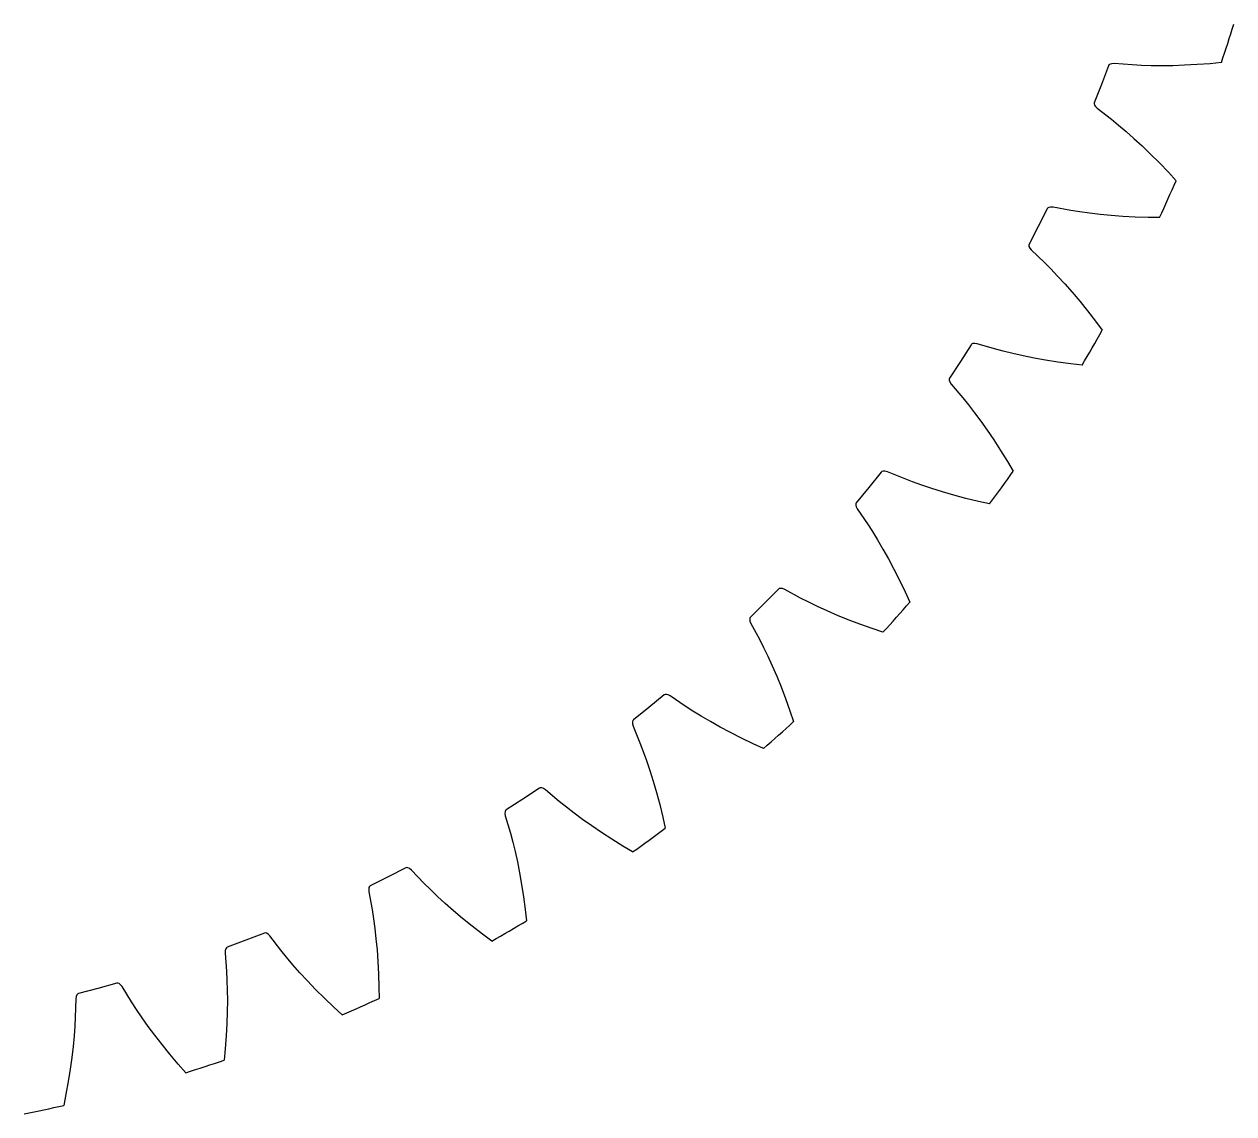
# Model space of a CAD drawing. Extents: x -31 to 42.8, y -31 to 31.
# Drawn here: x 6.06 to 29.6, y -30.4 to -9.21 of the extents above; entities that cross this region are included whole.
import ezdxf

# ---------------------------------------------------------------- set-up
doc = ezdxf.new("R2010")
doc.units = 0

msp = doc.modelspace()

# ---------------------------------------------------------------- linework, layer by layer
at = {"layer": 'layer1'}
for p, q in [((27.163, -10.013), (27.027, -10.375)), ((27.172, -9.998), (27.163, -10.013)), ((27.194, -9.983), (27.172, -9.998)), ((27.228, -9.974), (27.194, -9.983)), ((27.275, -9.971), (27.228, -9.974)), ((27.625, -9.998), (27.275, -9.971)), ((27.804, -10.007), (27.625, -9.998)), ((27.995, -10.013), (27.804, -10.007)), ((28.2, -10.015), (27.995, -10.013)), ((28.417, -10.012), (28.2, -10.015)), ((28.645, -10.005), (28.417, -10.012)), ((28.886, -9.992), (28.645, -10.005)), ((29.139, -9.973), (28.886, -9.992)), ((29.359, -9.952), (29.139, -9.973)), ((27.027, -10.375), (26.886, -10.735)), ((26.886, -10.735), (26.883, -10.751)), ((26.883, -10.751), (26.889, -10.777)), ((26.889, -10.777), (26.908, -10.807)), ((26.908, -10.807), (26.941, -10.841)), ((26.941, -10.841), (27.219, -11.055)), ((27.219, -11.055), (27.358, -11.168)), ((27.358, -11.168), (27.504, -11.291)), ((27.504, -11.291), (27.658, -11.427)), ((27.658, -11.427), (27.817, -11.574)), ((27.817, -11.574), (27.982, -11.732)), ((27.982, -11.732), (28.153, -11.903)), ((28.153, -11.903), (28.328, -12.086)), ((28.328, -12.086), (28.477, -12.249)), ((25.968, -12.797), (25.795, -13.143)), ((25.978, -12.784), (25.968, -12.797)), ((26.001, -12.771), (25.978, -12.784)), ((26.036, -12.766), (26.001, -12.771)), ((26.083, -12.767), (26.036, -12.766)), ((26.429, -12.831), (26.083, -12.767)), ((26.606, -12.858), (26.429, -12.831)), ((26.795, -12.884), (26.606, -12.858)), ((26.999, -12.907), (26.795, -12.884)), ((27.215, -12.928), (26.999, -12.907)), ((27.442, -12.944), (27.215, -12.928)), ((27.684, -12.957), (27.442, -12.944)), ((25.795, -13.143), (25.617, -13.486)), ((27.937, -12.964), (27.684, -12.957)), ((28.158, -12.967), (27.937, -12.964)), ((25.617, -13.486), (25.612, -13.502)), ((25.612, -13.502), (25.615, -13.529)), ((25.615, -13.529), (25.631, -13.561)), ((25.631, -13.561), (25.66, -13.597)), ((25.66, -13.597), (25.915, -13.84)), ((25.915, -13.84), (26.041, -13.967)), ((26.041, -13.967), (26.173, -14.105)), ((26.173, -14.105), (26.312, -14.256)), ((26.312, -14.256), (26.455, -14.418)), ((26.455, -14.418), (26.602, -14.593)), ((26.602, -14.593), (26.754, -14.781)), ((26.754, -14.781), (26.909, -14.981)), ((26.909, -14.981), (27.041, -15.159)), ((24.488, -15.442), (24.28, -15.767)), ((24.499, -15.429), (24.488, -15.442)), ((24.524, -15.419), (24.499, -15.429)), ((24.559, -15.417), (24.524, -15.419)), ((24.606, -15.424), (24.559, -15.417)), ((24.943, -15.523), (24.606, -15.424)), ((25.116, -15.569), (24.943, -15.523)), ((24.28, -15.767), (24.067, -16.09)), ((25.302, -15.614), (25.116, -15.569)), ((25.502, -15.659), (25.302, -15.614)), ((25.714, -15.702), (25.502, -15.659)), ((25.939, -15.742), (25.714, -15.702)), ((26.178, -15.779), (25.939, -15.742)), ((26.429, -15.813), (26.178, -15.779)), ((26.648, -15.839), (26.429, -15.813)), ((24.067, -16.09), (24.06, -16.105)), ((24.06, -16.105), (24.061, -16.132)), ((24.061, -16.132), (24.074, -16.165)), ((24.074, -16.165), (24.098, -16.205)), ((24.098, -16.205), (24.326, -16.473)), ((24.326, -16.473), (24.439, -16.612)), ((24.439, -16.612), (24.556, -16.763)), ((24.556, -16.763), (24.678, -16.928)), ((24.678, -16.928), (24.803, -17.105)), ((24.803, -17.105), (24.931, -17.293)), ((24.931, -17.293), (25.062, -17.496)), ((25.062, -17.496), (25.196, -17.712)), ((25.196, -17.712), (25.308, -17.902)), ((22.74, -17.917), (22.498, -18.219)), ((22.752, -17.905), (22.74, -17.917)), ((22.778, -17.898), (22.752, -17.905)), ((22.813, -17.9), (22.778, -17.898)), ((22.859, -17.911), (22.813, -17.9)), ((23.184, -18.045), (22.859, -17.911)), ((23.351, -18.109), (23.184, -18.045)), ((23.531, -18.174), (23.351, -18.109)), ((22.498, -18.219), (22.253, -18.518)), ((23.725, -18.239), (23.531, -18.174)), ((23.932, -18.303), (23.725, -18.239)), ((24.151, -18.367), (23.932, -18.303)), ((22.245, -18.532), (22.243, -18.559)), ((22.243, -18.559), (22.252, -18.593)), ((22.253, -18.518), (22.245, -18.532)), ((22.252, -18.593), (22.272, -18.635)), ((24.385, -18.429), (24.151, -18.367)), ((24.631, -18.489), (24.385, -18.429)), ((24.847, -18.538), (24.631, -18.489)), ((22.272, -18.635), (22.471, -18.925)), ((22.471, -18.925), (22.568, -19.076)), ((22.568, -19.076), (22.669, -19.238)), ((22.669, -19.238), (22.773, -19.415)), ((22.773, -19.415), (22.879, -19.604)), ((22.879, -19.604), (22.987, -19.805)), ((22.987, -19.805), (23.096, -20.02)), ((20.742, -20.196), (20.471, -20.471)), ((20.756, -20.186), (20.742, -20.196)), ((20.782, -20.181), (20.756, -20.186)), ((20.817, -20.186), (20.782, -20.181)), ((20.861, -20.203), (20.817, -20.186)), ((21.17, -20.369), (20.861, -20.203)), ((23.096, -20.02), (23.206, -20.248)), ((20.471, -20.471), (20.196, -20.742)), ((21.33, -20.451), (21.17, -20.369)), ((21.502, -20.534), (21.33, -20.451)), ((23.206, -20.248), (23.298, -20.449)), ((21.689, -20.619), (21.502, -20.534)), ((21.888, -20.705), (21.689, -20.619)), ((22.099, -20.791), (21.888, -20.705)), ((20.186, -20.756), (20.181, -20.782)), ((20.181, -20.782), (20.186, -20.817)), ((20.196, -20.742), (20.186, -20.756)), ((20.186, -20.817), (20.203, -20.861)), ((20.203, -20.861), (20.369, -21.17)), ((22.325, -20.877), (22.099, -20.791)), ((22.563, -20.963), (22.325, -20.877)), ((20.369, -21.17), (20.451, -21.33)), ((22.773, -21.033), (22.563, -20.963)), ((20.451, -21.33), (20.534, -21.502)), ((20.534, -21.502), (20.619, -21.689)), ((20.619, -21.689), (20.705, -21.888)), ((20.705, -21.888), (20.791, -22.099)), ((20.791, -22.099), (20.877, -22.325)), ((18.518, -22.253), (18.219, -22.498)), ((18.532, -22.245), (18.518, -22.253)), ((18.559, -22.243), (18.532, -22.245)), ((18.593, -22.252), (18.559, -22.243)), ((18.635, -22.272), (18.593, -22.252)), ((18.925, -22.471), (18.635, -22.272)), ((20.877, -22.325), (20.963, -22.563)), ((18.219, -22.498), (17.917, -22.74)), ((19.076, -22.568), (18.925, -22.471)), ((19.238, -22.669), (19.076, -22.568)), ((20.963, -22.563), (21.033, -22.773)), ((17.905, -22.752), (17.898, -22.778)), ((17.898, -22.778), (17.9, -22.813)), ((17.9, -22.813), (17.911, -22.859)), ((17.917, -22.74), (17.905, -22.752)), ((19.415, -22.773), (19.238, -22.669)), ((19.604, -22.879), (19.415, -22.773)), ((17.911, -22.859), (18.045, -23.184)), ((19.805, -22.987), (19.604, -22.879)), ((20.02, -23.096), (19.805, -22.987)), ((18.045, -23.184), (18.109, -23.351)), ((20.248, -23.206), (20.02, -23.096)), ((20.449, -23.298), (20.248, -23.206)), ((18.109, -23.351), (18.174, -23.531)), ((18.174, -23.531), (18.239, -23.725)), ((18.239, -23.725), (18.303, -23.932)), ((18.303, -23.932), (18.367, -24.151)), ((16.09, -24.067), (15.767, -24.28)), ((16.105, -24.06), (16.09, -24.067)), ((16.132, -24.061), (16.105, -24.06)), ((16.165, -24.074), (16.132, -24.061)), ((16.205, -24.098), (16.165, -24.074)), ((16.473, -24.326), (16.205, -24.098)), ((18.367, -24.151), (18.429, -24.385)), ((15.767, -24.28), (15.442, -24.488)), ((16.612, -24.439), (16.473, -24.326)), ((16.763, -24.556), (16.612, -24.439)), ((18.429, -24.385), (18.489, -24.631)), ((15.419, -24.524), (15.417, -24.559)), ((15.417, -24.559), (15.424, -24.606)), ((15.429, -24.499), (15.419, -24.524)), ((15.424, -24.606), (15.523, -24.943)), ((15.442, -24.488), (15.429, -24.499)), ((16.928, -24.678), (16.763, -24.556)), ((17.105, -24.803), (16.928, -24.678)), ((18.489, -24.631), (18.538, -24.847)), ((15.523, -24.943), (15.569, -25.116)), ((17.293, -24.931), (17.105, -24.803)), ((17.496, -25.062), (17.293, -24.931)), ((15.569, -25.116), (15.614, -25.302)), ((17.712, -25.196), (17.496, -25.062)), ((15.614, -25.302), (15.659, -25.502)), ((17.902, -25.308), (17.712, -25.196)), ((13.486, -25.617), (13.143, -25.795)), ((13.502, -25.612), (13.486, -25.617)), ((13.529, -25.615), (13.502, -25.612)), ((13.561, -25.631), (13.529, -25.615)), ((13.597, -25.66), (13.561, -25.631)), ((15.659, -25.502), (15.702, -25.714)), ((13.143, -25.795), (12.797, -25.968)), ((13.84, -25.915), (13.597, -25.66)), ((15.702, -25.714), (15.742, -25.939)), ((12.771, -26.001), (12.766, -26.036)), ((12.766, -26.036), (12.767, -26.083)), ((12.767, -26.083), (12.831, -26.429)), ((12.784, -25.978), (12.771, -26.001)), ((12.797, -25.968), (12.784, -25.978)), ((13.967, -26.041), (13.84, -25.915)), ((14.105, -26.173), (13.967, -26.041)), ((15.742, -25.939), (15.779, -26.178)), ((14.256, -26.312), (14.105, -26.173)), ((14.418, -26.455), (14.256, -26.312)), ((15.779, -26.178), (15.813, -26.429)), ((12.831, -26.429), (12.858, -26.606)), ((14.593, -26.602), (14.418, -26.455)), ((15.813, -26.429), (15.839, -26.648)), ((12.858, -26.606), (12.884, -26.795)), ((12.884, -26.795), (12.907, -26.999)), ((14.781, -26.754), (14.593, -26.602)), ((14.981, -26.909), (14.781, -26.754)), ((10.375, -27.027), (10.013, -27.163)), ((10.735, -26.886), (10.375, -27.027)), ((10.751, -26.883), (10.735, -26.886)), ((10.777, -26.889), (10.751, -26.883)), ((10.807, -26.908), (10.777, -26.889)), ((10.841, -26.941), (10.807, -26.908)), ((11.055, -27.219), (10.841, -26.941)), ((12.907, -26.999), (12.928, -27.215)), ((15.159, -27.041), (14.981, -26.909)), ((9.974, -27.228), (9.971, -27.275)), ((9.971, -27.275), (9.998, -27.625)), ((9.983, -27.194), (9.974, -27.228)), ((9.998, -27.172), (9.983, -27.194)), ((10.013, -27.163), (9.998, -27.172)), ((11.168, -27.358), (11.055, -27.219)), ((12.928, -27.215), (12.944, -27.442)), ((11.291, -27.504), (11.168, -27.358)), ((11.427, -27.658), (11.291, -27.504)), ((12.944, -27.442), (12.957, -27.684)), ((9.998, -27.625), (10.007, -27.804)), ((11.574, -27.817), (11.427, -27.658)), ((12.957, -27.684), (12.964, -27.937)), ((7.493, -27.964), (7.119, -28.061)), ((7.866, -27.861), (7.493, -27.964)), ((7.882, -27.859), (7.866, -27.861)), ((7.907, -27.868), (7.882, -27.859)), ((7.935, -27.891), (7.907, -27.868)), ((7.965, -27.927), (7.935, -27.891)), ((8.149, -28.226), (7.965, -27.927)), ((10.007, -27.804), (10.013, -27.995)), ((10.013, -27.995), (10.015, -28.2)), ((11.732, -27.982), (11.574, -27.817)), ((11.903, -28.153), (11.732, -27.982)), ((12.964, -27.937), (12.967, -28.158)), ((7.065, -28.168), (7.055, -28.519)), ((7.073, -28.122), (7.065, -28.168)), ((7.086, -28.088), (7.073, -28.122)), ((7.103, -28.068), (7.086, -28.088)), ((7.119, -28.061), (7.103, -28.068)), ((8.247, -28.376), (8.149, -28.226)), ((10.015, -28.2), (10.012, -28.417)), ((12.086, -28.328), (11.903, -28.153)), ((8.355, -28.534), (8.247, -28.376)), ((10.012, -28.417), (10.005, -28.645)), ((12.249, -28.477), (12.086, -28.328)), ((7.046, -28.698), (7.032, -28.888)), ((7.055, -28.519), (7.046, -28.698)), ((8.474, -28.701), (8.355, -28.534)), ((8.603, -28.875), (8.474, -28.701)), ((10.005, -28.645), (9.992, -28.886)), ((7.032, -28.888), (7.012, -29.093)), ((8.743, -29.055), (8.603, -28.875)), ((9.992, -28.886), (9.973, -29.139)), ((7.012, -29.093), (6.987, -29.308)), ((8.895, -29.243), (8.743, -29.055)), ((9.973, -29.139), (9.952, -29.359)), ((6.987, -29.308), (6.956, -29.534)), ((9.059, -29.436), (8.895, -29.243)), ((6.956, -29.534), (6.918, -29.772)), ((9.205, -29.602), (9.059, -29.436)), ((6.918, -29.772), (6.873, -30.022)), ((6.873, -30.022), (6.829, -30.238))]:
    msp.add_line(p, q, dxfattribs=at)
for start, end in [(341.274, 342.726), (335.274, 336.726), (329.274, 330.726), (323.274, 324.726), (317.274, 318.726), (311.274, 312.726), (305.274, 306.726), (299.274, 300.726), (293.274, 294.726), (287.274, 288.726), (281.274, 282.726)]:
    msp.add_arc((0, 0), 31, start, end, dxfattribs=at)
at = {"layer": 'layer3'}
for p, q in [((27.163, -10.013), (27.027, -10.375)), ((27.172, -9.998), (27.163, -10.013)), ((27.194, -9.983), (27.172, -9.998)), ((27.228, -9.974), (27.194, -9.983)), ((27.275, -9.971), (27.228, -9.974)), ((27.625, -9.998), (27.275, -9.971)), ((27.804, -10.007), (27.625, -9.998)), ((27.995, -10.013), (27.804, -10.007)), ((28.2, -10.015), (27.995, -10.013)), ((28.417, -10.012), (28.2, -10.015)), ((28.645, -10.005), (28.417, -10.012)), ((28.886, -9.992), (28.645, -10.005)), ((29.139, -9.973), (28.886, -9.992)), ((29.359, -9.952), (29.139, -9.973)), ((27.027, -10.375), (26.886, -10.735)), ((26.886, -10.735), (26.883, -10.751)), ((26.883, -10.751), (26.889, -10.777)), ((26.889, -10.777), (26.908, -10.807)), ((26.908, -10.807), (26.941, -10.841)), ((26.941, -10.841), (27.219, -11.055)), ((27.219, -11.055), (27.358, -11.168)), ((27.358, -11.168), (27.504, -11.291)), ((27.504, -11.291), (27.658, -11.427)), ((27.658, -11.427), (27.817, -11.574)), ((27.817, -11.574), (27.982, -11.732)), ((27.982, -11.732), (28.153, -11.903)), ((28.153, -11.903), (28.328, -12.086)), ((28.328, -12.086), (28.477, -12.249)), ((25.968, -12.797), (25.795, -13.143)), ((25.978, -12.784), (25.968, -12.797)), ((26.001, -12.771), (25.978, -12.784)), ((26.036, -12.766), (26.001, -12.771)), ((26.083, -12.767), (26.036, -12.766)), ((26.429, -12.831), (26.083, -12.767)), ((26.606, -12.858), (26.429, -12.831)), ((26.795, -12.884), (26.606, -12.858)), ((26.999, -12.907), (26.795, -12.884)), ((27.215, -12.928), (26.999, -12.907)), ((27.442, -12.944), (27.215, -12.928)), ((27.684, -12.957), (27.442, -12.944)), ((25.795, -13.143), (25.617, -13.486)), ((27.937, -12.964), (27.684, -12.957)), ((28.158, -12.967), (27.937, -12.964)), ((25.617, -13.486), (25.612, -13.502)), ((25.612, -13.502), (25.615, -13.529)), ((25.615, -13.529), (25.631, -13.561)), ((25.631, -13.561), (25.66, -13.597)), ((25.66, -13.597), (25.915, -13.84)), ((25.915, -13.84), (26.041, -13.967)), ((26.041, -13.967), (26.173, -14.105)), ((26.173, -14.105), (26.312, -14.256)), ((26.312, -14.256), (26.455, -14.418)), ((26.455, -14.418), (26.602, -14.593)), ((26.602, -14.593), (26.754, -14.781)), ((26.754, -14.781), (26.909, -14.981)), ((26.909, -14.981), (27.041, -15.159)), ((24.488, -15.442), (24.28, -15.767)), ((24.499, -15.429), (24.488, -15.442)), ((24.524, -15.419), (24.499, -15.429)), ((24.559, -15.417), (24.524, -15.419)), ((24.606, -15.424), (24.559, -15.417)), ((24.943, -15.523), (24.606, -15.424)), ((25.116, -15.569), (24.943, -15.523)), ((24.28, -15.767), (24.067, -16.09)), ((25.302, -15.614), (25.116, -15.569)), ((25.502, -15.659), (25.302, -15.614)), ((25.714, -15.702), (25.502, -15.659)), ((25.939, -15.742), (25.714, -15.702)), ((26.178, -15.779), (25.939, -15.742)), ((26.429, -15.813), (26.178, -15.779)), ((26.648, -15.839), (26.429, -15.813)), ((24.067, -16.09), (24.06, -16.105)), ((24.06, -16.105), (24.061, -16.132)), ((24.061, -16.132), (24.074, -16.165)), ((24.074, -16.165), (24.098, -16.205)), ((24.098, -16.205), (24.326, -16.473)), ((24.326, -16.473), (24.439, -16.612)), ((24.439, -16.612), (24.556, -16.763)), ((24.556, -16.763), (24.678, -16.928)), ((24.678, -16.928), (24.803, -17.105)), ((24.803, -17.105), (24.931, -17.293)), ((24.931, -17.293), (25.062, -17.496)), ((25.062, -17.496), (25.196, -17.712)), ((25.196, -17.712), (25.308, -17.902)), ((22.74, -17.917), (22.498, -18.219)), ((22.752, -17.905), (22.74, -17.917)), ((22.778, -17.898), (22.752, -17.905)), ((22.813, -17.9), (22.778, -17.898)), ((22.859, -17.911), (22.813, -17.9)), ((23.184, -18.045), (22.859, -17.911)), ((23.351, -18.109), (23.184, -18.045)), ((23.531, -18.174), (23.351, -18.109)), ((22.498, -18.219), (22.253, -18.518)), ((23.725, -18.239), (23.531, -18.174)), ((23.932, -18.303), (23.725, -18.239)), ((24.151, -18.367), (23.932, -18.303)), ((22.245, -18.532), (22.243, -18.559)), ((22.243, -18.559), (22.252, -18.593)), ((22.253, -18.518), (22.245, -18.532)), ((22.252, -18.593), (22.272, -18.635)), ((24.385, -18.429), (24.151, -18.367)), ((24.631, -18.489), (24.385, -18.429)), ((24.847, -18.538), (24.631, -18.489)), ((22.272, -18.635), (22.471, -18.925)), ((22.471, -18.925), (22.568, -19.076)), ((22.568, -19.076), (22.669, -19.238)), ((22.669, -19.238), (22.773, -19.415)), ((22.773, -19.415), (22.879, -19.604)), ((22.879, -19.604), (22.987, -19.805)), ((22.987, -19.805), (23.096, -20.02)), ((20.742, -20.196), (20.471, -20.471)), ((20.756, -20.186), (20.742, -20.196)), ((20.782, -20.181), (20.756, -20.186)), ((20.817, -20.186), (20.782, -20.181)), ((20.861, -20.203), (20.817, -20.186)), ((21.17, -20.369), (20.861, -20.203)), ((23.096, -20.02), (23.206, -20.248)), ((20.471, -20.471), (20.196, -20.742)), ((21.33, -20.451), (21.17, -20.369)), ((21.502, -20.534), (21.33, -20.451)), ((23.206, -20.248), (23.298, -20.449)), ((21.689, -20.619), (21.502, -20.534)), ((21.888, -20.705), (21.689, -20.619)), ((22.099, -20.791), (21.888, -20.705)), ((20.186, -20.756), (20.181, -20.782)), ((20.181, -20.782), (20.186, -20.817)), ((20.196, -20.742), (20.186, -20.756)), ((20.186, -20.817), (20.203, -20.861)), ((20.203, -20.861), (20.369, -21.17)), ((22.325, -20.877), (22.099, -20.791)), ((22.563, -20.963), (22.325, -20.877)), ((20.369, -21.17), (20.451, -21.33)), ((22.773, -21.033), (22.563, -20.963)), ((20.451, -21.33), (20.534, -21.502)), ((20.534, -21.502), (20.619, -21.689)), ((20.619, -21.689), (20.705, -21.888)), ((20.705, -21.888), (20.791, -22.099)), ((20.791, -22.099), (20.877, -22.325)), ((18.518, -22.253), (18.219, -22.498)), ((18.532, -22.245), (18.518, -22.253)), ((18.559, -22.243), (18.532, -22.245)), ((18.593, -22.252), (18.559, -22.243)), ((18.635, -22.272), (18.593, -22.252)), ((18.925, -22.471), (18.635, -22.272)), ((20.877, -22.325), (20.963, -22.563)), ((18.219, -22.498), (17.917, -22.74)), ((19.076, -22.568), (18.925, -22.471)), ((19.238, -22.669), (19.076, -22.568)), ((20.963, -22.563), (21.033, -22.773)), ((17.905, -22.752), (17.898, -22.778)), ((17.898, -22.778), (17.9, -22.813)), ((17.9, -22.813), (17.911, -22.859)), ((17.917, -22.74), (17.905, -22.752)), ((19.415, -22.773), (19.238, -22.669)), ((19.604, -22.879), (19.415, -22.773)), ((17.911, -22.859), (18.045, -23.184)), ((19.805, -22.987), (19.604, -22.879)), ((20.02, -23.096), (19.805, -22.987)), ((18.045, -23.184), (18.109, -23.351)), ((20.248, -23.206), (20.02, -23.096)), ((20.449, -23.298), (20.248, -23.206)), ((18.109, -23.351), (18.174, -23.531)), ((18.174, -23.531), (18.239, -23.725)), ((18.239, -23.725), (18.303, -23.932)), ((18.303, -23.932), (18.367, -24.151)), ((16.09, -24.067), (15.767, -24.28)), ((16.105, -24.06), (16.09, -24.067)), ((16.132, -24.061), (16.105, -24.06)), ((16.165, -24.074), (16.132, -24.061)), ((16.205, -24.098), (16.165, -24.074)), ((16.473, -24.326), (16.205, -24.098)), ((18.367, -24.151), (18.429, -24.385)), ((15.767, -24.28), (15.442, -24.488)), ((16.612, -24.439), (16.473, -24.326)), ((16.763, -24.556), (16.612, -24.439)), ((18.429, -24.385), (18.489, -24.631)), ((15.419, -24.524), (15.417, -24.559)), ((15.417, -24.559), (15.424, -24.606)), ((15.429, -24.499), (15.419, -24.524)), ((15.424, -24.606), (15.523, -24.943)), ((15.442, -24.488), (15.429, -24.499)), ((16.928, -24.678), (16.763, -24.556)), ((17.105, -24.803), (16.928, -24.678)), ((18.489, -24.631), (18.538, -24.847)), ((15.523, -24.943), (15.569, -25.116)), ((17.293, -24.931), (17.105, -24.803)), ((17.496, -25.062), (17.293, -24.931)), ((15.569, -25.116), (15.614, -25.302)), ((17.712, -25.196), (17.496, -25.062)), ((15.614, -25.302), (15.659, -25.502)), ((17.902, -25.308), (17.712, -25.196)), ((13.486, -25.617), (13.143, -25.795)), ((13.502, -25.612), (13.486, -25.617)), ((13.529, -25.615), (13.502, -25.612)), ((13.561, -25.631), (13.529, -25.615)), ((13.597, -25.66), (13.561, -25.631)), ((15.659, -25.502), (15.702, -25.714)), ((13.143, -25.795), (12.797, -25.968)), ((13.84, -25.915), (13.597, -25.66)), ((15.702, -25.714), (15.742, -25.939)), ((12.771, -26.001), (12.766, -26.036)), ((12.766, -26.036), (12.767, -26.083)), ((12.767, -26.083), (12.831, -26.429)), ((12.784, -25.978), (12.771, -26.001)), ((12.797, -25.968), (12.784, -25.978)), ((13.967, -26.041), (13.84, -25.915)), ((14.105, -26.173), (13.967, -26.041)), ((15.742, -25.939), (15.779, -26.178)), ((14.256, -26.312), (14.105, -26.173)), ((14.418, -26.455), (14.256, -26.312)), ((15.779, -26.178), (15.813, -26.429)), ((12.831, -26.429), (12.858, -26.606)), ((14.593, -26.602), (14.418, -26.455)), ((15.813, -26.429), (15.839, -26.648)), ((12.858, -26.606), (12.884, -26.795)), ((12.884, -26.795), (12.907, -26.999)), ((14.781, -26.754), (14.593, -26.602)), ((14.981, -26.909), (14.781, -26.754)), ((10.375, -27.027), (10.013, -27.163)), ((10.735, -26.886), (10.375, -27.027)), ((10.751, -26.883), (10.735, -26.886)), ((10.777, -26.889), (10.751, -26.883)), ((10.807, -26.908), (10.777, -26.889)), ((10.841, -26.941), (10.807, -26.908)), ((11.055, -27.219), (10.841, -26.941)), ((12.907, -26.999), (12.928, -27.215)), ((15.159, -27.041), (14.981, -26.909)), ((9.974, -27.228), (9.971, -27.275)), ((9.971, -27.275), (9.998, -27.625)), ((9.983, -27.194), (9.974, -27.228)), ((9.998, -27.172), (9.983, -27.194)), ((10.013, -27.163), (9.998, -27.172)), ((11.168, -27.358), (11.055, -27.219)), ((12.928, -27.215), (12.944, -27.442)), ((11.291, -27.504), (11.168, -27.358)), ((11.427, -27.658), (11.291, -27.504)), ((12.944, -27.442), (12.957, -27.684)), ((9.998, -27.625), (10.007, -27.804)), ((11.574, -27.817), (11.427, -27.658)), ((12.957, -27.684), (12.964, -27.937)), ((7.493, -27.964), (7.119, -28.061)), ((7.866, -27.861), (7.493, -27.964)), ((7.882, -27.859), (7.866, -27.861)), ((7.907, -27.868), (7.882, -27.859)), ((7.935, -27.891), (7.907, -27.868)), ((7.965, -27.927), (7.935, -27.891)), ((8.149, -28.226), (7.965, -27.927)), ((10.007, -27.804), (10.013, -27.995)), ((10.013, -27.995), (10.015, -28.2)), ((11.732, -27.982), (11.574, -27.817)), ((11.903, -28.153), (11.732, -27.982)), ((12.964, -27.937), (12.967, -28.158)), ((7.065, -28.168), (7.055, -28.519)), ((7.073, -28.122), (7.065, -28.168)), ((7.086, -28.088), (7.073, -28.122)), ((7.103, -28.068), (7.086, -28.088)), ((7.119, -28.061), (7.103, -28.068)), ((8.247, -28.376), (8.149, -28.226)), ((10.015, -28.2), (10.012, -28.417)), ((12.086, -28.328), (11.903, -28.153)), ((8.355, -28.534), (8.247, -28.376)), ((10.012, -28.417), (10.005, -28.645)), ((12.249, -28.477), (12.086, -28.328)), ((7.046, -28.698), (7.032, -28.888)), ((7.055, -28.519), (7.046, -28.698)), ((8.474, -28.701), (8.355, -28.534)), ((8.603, -28.875), (8.474, -28.701)), ((10.005, -28.645), (9.992, -28.886)), ((7.032, -28.888), (7.012, -29.093)), ((8.743, -29.055), (8.603, -28.875)), ((9.992, -28.886), (9.973, -29.139)), ((7.012, -29.093), (6.987, -29.308)), ((8.895, -29.243), (8.743, -29.055)), ((9.973, -29.139), (9.952, -29.359)), ((6.987, -29.308), (6.956, -29.534)), ((9.059, -29.436), (8.895, -29.243)), ((6.956, -29.534), (6.918, -29.772)), ((9.205, -29.602), (9.059, -29.436)), ((6.918, -29.772), (6.873, -30.022)), ((6.873, -30.022), (6.829, -30.238))]:
    msp.add_line(p, q, dxfattribs=at)
for start, end in [(341.274, 342.726), (335.274, 336.726), (329.274, 330.726), (323.274, 324.726), (317.274, 318.726), (311.274, 312.726), (305.274, 306.726), (299.274, 300.726), (293.274, 294.726), (287.274, 288.726), (281.274, 282.726)]:
    msp.add_arc((0, 0), 31, start, end, dxfattribs=at)

doc.saveas('drawing.dxf')
